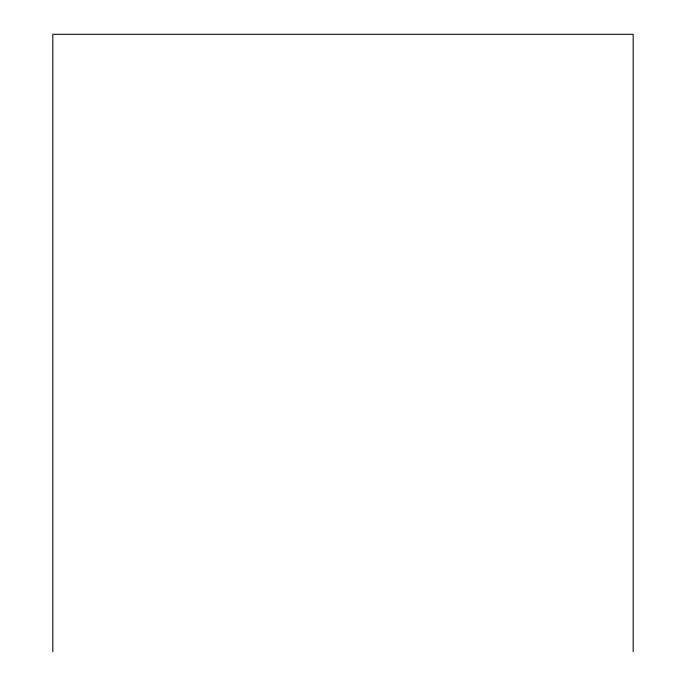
<?xml version="1.0" encoding="UTF-8"?>
<svg xmlns="http://www.w3.org/2000/svg" width="686" height="686" viewBox="0 0 686 686"><rect width="100%" height="100%" fill="white"/><g stroke="black" fill="none" stroke-linecap="round" stroke-linejoin="round"><path stroke-width="1.03" d="M633.169 651.7L633.169 34.3L52.831 34.3L52.831 651.7"/></g></svg>
